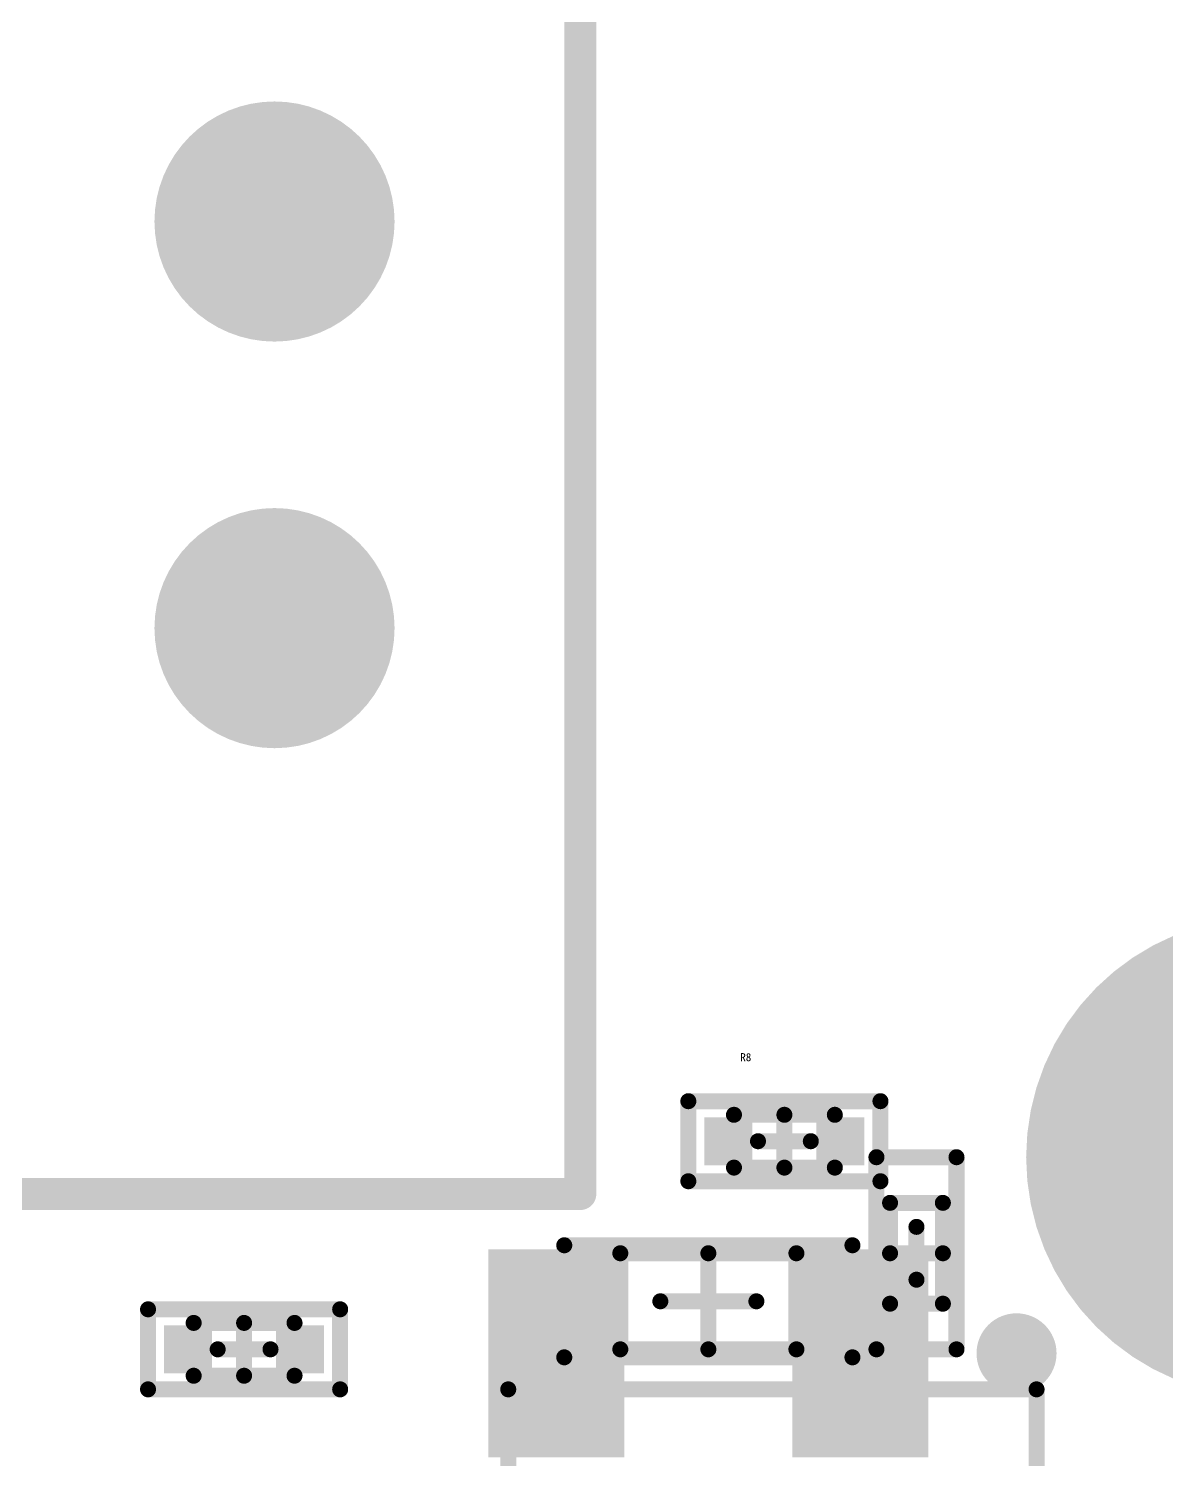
# Model space of a CAD drawing. Header units: millimetres. Extents: x 4 to 123, y 21 to 97.
# Drawn here: x 42.05 to 49.16, y 61.51 to 70.45 of the extents above; entities that cross this region are included whole.
import ezdxf

# ---------------------------------------------------------------- set-up
doc = ezdxf.new("R2010")
doc.units = ezdxf.units.MM
for name, color, linetype in [('Mechanical13', 56, 'Continuous'), ('Mechanical15', 56, 'Continuous'), ('MultiLayer', 9, 'Continuous'), ('TopLayer', 1, 'Continuous'), ('TopOverlay', 2, 'Continuous'), ('TopPaste', 8, 'Continuous')]:
    doc.layers.add(name, color=color, linetype=linetype)

msp = doc.modelspace()

# ---------------------------------------------------------------- linework, layer by layer
at = {"layer": 'Mechanical13', "const_width": 0.1}
for points in [[(46.46, 63.335), (46.46, 63.665)], [(46.46, 63.665), (47.09, 63.665)], [(47.09, 63.335), (47.09, 63.665)], [(46.46, 63.335), (47.09, 63.335)], [(47.435, 63.115), (47.765, 63.115)], [(47.435, 62.485), (47.435, 63.115)], [(47.765, 62.485), (47.765, 63.115)], [(45.75, 62.8), (46.85, 62.8)], [(45.75, 62.2), (45.75, 62.8)], [(46.85, 62.2), (46.85, 62.8)], [(47.435, 62.485), (47.765, 62.485)], [(43.085, 62.035), (43.085, 62.365)], [(43.085, 62.365), (43.715, 62.365)], [(43.715, 62.035), (43.715, 62.365)], [(45.75, 62.2), (46.85, 62.2)], [(43.085, 62.035), (43.715, 62.035)]]:
    msp.add_lwpolyline(points, dxfattribs=at)
at = {"layer": 'Mechanical13', "const_width": 0.05}
for points in [[(46.435, 63.665, 1), (46.485, 63.665, 1)], [(46.435, 63.665, 1), (46.485, 63.665, 1)], [(47.065, 63.665, 1), (47.115, 63.665, 1)], [(47.065, 63.665, 1), (47.115, 63.665, 1)], [(46.435, 63.335, 1), (46.485, 63.335, 1)], [(46.435, 63.335, 1), (46.485, 63.335, 1)], [(47.065, 63.335, 1), (47.115, 63.335, 1)], [(47.065, 63.335, 1), (47.115, 63.335, 1)], [(47.41, 63.115, 1), (47.46, 63.115, 1)], [(47.41, 63.115, 1), (47.46, 63.115, 1)], [(47.74, 63.115, 1), (47.79, 63.115, 1)], [(47.74, 63.115, 1), (47.79, 63.115, 1)], [(45.725, 62.8, 1), (45.775, 62.8, 1)], [(45.725, 62.8, 1), (45.775, 62.8, 1)], [(46.825, 62.8, 1), (46.875, 62.8, 1)], [(46.825, 62.8, 1), (46.875, 62.8, 1)], [(47.41, 62.485, 1), (47.46, 62.485, 1)], [(47.41, 62.485, 1), (47.46, 62.485, 1)], [(47.74, 62.485, 1), (47.79, 62.485, 1)], [(47.74, 62.485, 1), (47.79, 62.485, 1)], [(43.06, 62.365, 1), (43.11, 62.365, 1)], [(43.06, 62.365, 1), (43.11, 62.365, 1)], [(43.69, 62.365, 1), (43.74, 62.365, 1)], [(43.69, 62.365, 1), (43.74, 62.365, 1)], [(45.725, 62.2, 1), (45.775, 62.2, 1)], [(45.725, 62.2, 1), (45.775, 62.2, 1)], [(46.825, 62.2, 1), (46.875, 62.2, 1)], [(46.825, 62.2, 1), (46.875, 62.2, 1)], [(43.06, 62.035, 1), (43.11, 62.035, 1)], [(43.06, 62.035, 1), (43.11, 62.035, 1)], [(43.69, 62.035, 1), (43.74, 62.035, 1)], [(43.69, 62.035, 1), (43.74, 62.035, 1)]]:
    msp.add_lwpolyline(points, format="xyb", close=True, dxfattribs=at)
at = {"layer": 'Mechanical15', "const_width": 0.1}
for points in [[(46.175, 63.25), (46.175, 63.75)], [(46.175, 63.75), (47.375, 63.75)], [(47.375, 63.25), (47.375, 63.75)], [(46.775, 63.335), (46.775, 63.665)], [(46.61, 63.5), (46.94, 63.5)], [(47.35, 63.4), (47.85, 63.4)], [(47.35, 62.2), (47.35, 63.4)], [(47.85, 62.2), (47.85, 63.4)], [(46.175, 63.25), (47.375, 63.25)], [(47.6, 62.635), (47.6, 62.965)], [(45.4, 62.85), (47.2, 62.85)], [(45.4, 62.15), (45.4, 62.85)], [(46.3, 62.2), (46.3, 62.8)], [(47.2, 62.15), (47.2, 62.85)], [(47.435, 62.8), (47.765, 62.8)], [(42.8, 61.95), (42.8, 62.45)], [(42.8, 62.45), (44, 62.45)], [(44, 61.95), (44, 62.45)], [(46, 62.5), (46.6, 62.5)], [(43.4, 62.035), (43.4, 62.365)], [(43.235, 62.2), (43.565, 62.2)], [(47.35, 62.2), (47.85, 62.2)], [(45.4, 62.15), (47.2, 62.15)], [(42.8, 61.95), (44, 61.95)], [(45.05, 58.45), (45.05, 61.95)], [(45.05, 61.95), (48.35, 61.95)], [(48.35, 58.45), (48.35, 61.95)]]:
    msp.add_lwpolyline(points, dxfattribs=at)
at = {"layer": 'Mechanical15', "const_width": 0.05}
for points in [[(46.15, 63.75, 1), (46.2, 63.75, 1)], [(46.15, 63.75, 1), (46.2, 63.75, 1)], [(47.35, 63.75, 1), (47.4, 63.75, 1)], [(47.35, 63.75, 1), (47.4, 63.75, 1)], [(46.75, 63.665, 1), (46.8, 63.665, 1)], [(46.585, 63.5, 1), (46.635, 63.5, 1)], [(46.915, 63.5, 1), (46.965, 63.5, 1)], [(46.75, 63.335, 1), (46.8, 63.335, 1)], [(47.325, 63.4, 1), (47.375, 63.4, 1)], [(47.325, 63.4, 1), (47.375, 63.4, 1)], [(47.825, 63.4, 1), (47.875, 63.4, 1)], [(47.825, 63.4, 1), (47.875, 63.4, 1)], [(46.15, 63.25, 1), (46.2, 63.25, 1)], [(46.15, 63.25, 1), (46.2, 63.25, 1)], [(47.35, 63.25, 1), (47.4, 63.25, 1)], [(47.35, 63.25, 1), (47.4, 63.25, 1)], [(47.575, 62.965, 1), (47.625, 62.965, 1)], [(45.375, 62.85, 1), (45.425, 62.85, 1)], [(45.375, 62.85, 1), (45.425, 62.85, 1)], [(46.275, 62.8, 1), (46.325, 62.8, 1)], [(47.175, 62.85, 1), (47.225, 62.85, 1)], [(47.175, 62.85, 1), (47.225, 62.85, 1)], [(47.41, 62.8, 1), (47.46, 62.8, 1)], [(47.74, 62.8, 1), (47.79, 62.8, 1)], [(47.575, 62.635, 1), (47.625, 62.635, 1)], [(42.775, 62.45, 1), (42.825, 62.45, 1)], [(42.775, 62.45, 1), (42.825, 62.45, 1)], [(43.975, 62.45, 1), (44.025, 62.45, 1)], [(43.975, 62.45, 1), (44.025, 62.45, 1)], [(45.975, 62.5, 1), (46.025, 62.5, 1)], [(46.575, 62.5, 1), (46.625, 62.5, 1)], [(43.375, 62.365, 1), (43.425, 62.365, 1)], [(43.21, 62.2, 1), (43.26, 62.2, 1)], [(43.54, 62.2, 1), (43.59, 62.2, 1)], [(46.275, 62.2, 1), (46.325, 62.2, 1)], [(47.325, 62.2, 1), (47.375, 62.2, 1)], [(47.325, 62.2, 1), (47.375, 62.2, 1)], [(47.825, 62.2, 1), (47.875, 62.2, 1)], [(47.825, 62.2, 1), (47.875, 62.2, 1)], [(45.375, 62.15, 1), (45.425, 62.15, 1)], [(45.375, 62.15, 1), (45.425, 62.15, 1)], [(47.175, 62.15, 1), (47.225, 62.15, 1)], [(47.175, 62.15, 1), (47.225, 62.15, 1)], [(43.375, 62.035, 1), (43.425, 62.035, 1)], [(42.775, 61.95, 1), (42.825, 61.95, 1)], [(42.775, 61.95, 1), (42.825, 61.95, 1)], [(43.975, 61.95, 1), (44.025, 61.95, 1)], [(43.975, 61.95, 1), (44.025, 61.95, 1)], [(45.025, 61.95, 1), (45.075, 61.95, 1)], [(45.025, 61.95, 1), (45.075, 61.95, 1)], [(48.325, 61.95, 1), (48.375, 61.95, 1)], [(48.325, 61.95, 1), (48.375, 61.95, 1)]]:
    msp.add_lwpolyline(points, format="xyb", close=True, dxfattribs=at)
at = {"layer": 'MultiLayer'}
for points, const_width in [([(43.215, 69.245, 1), (43.965, 69.245, 1)], 0.75), ([(43.215, 66.705, 1), (43.965, 66.705, 1)], 0.75), ([(49.035, 63.4, 1), (50.535, 63.4, 1)], 1.5)]:
    msp.add_lwpolyline(points, format="xyb", close=True, dxfattribs=dict(at, const_width=const_width))
at = {"layer": 'TopLayer'}
for points, const_width in [([(43.215, 69.245, 1), (43.965, 69.245, 1)], 0.75), ([(43.215, 66.705, 1), (43.965, 66.705, 1)], 0.75), ([(49.035, 63.4, 1), (50.535, 63.4, 1)], 1.5)]:
    msp.add_lwpolyline(points, format="xyb", close=True, dxfattribs=dict(at, const_width=const_width))
for points in [[(46.275, 63.65), (46.275, 63.35), (46.575, 63.65), (46.575, 63.35)], [(46.975, 63.65), (46.975, 63.35), (47.275, 63.65), (47.275, 63.35)], [(45.775, 62.825), (44.925, 62.825), (45.775, 61.525), (44.925, 61.525)], [(47.675, 62.825), (46.825, 62.825), (47.675, 61.525), (46.825, 61.525)], [(42.9, 62.35), (42.9, 62.05), (43.2, 62.35), (43.2, 62.05)], [(43.6, 62.35), (43.6, 62.05), (43.9, 62.35), (43.9, 62.05)]]:
    msp.add_solid(points, dxfattribs=at)
at = {"layer": 'TopOverlay', "const_width": 0.2}
for points in [[(45.5, 63.17), (45.5, 79.13)], [(39.2, 63.17), (45.5, 63.17)]]:
    msp.add_lwpolyline(points, dxfattribs=at)
at = {"layer": 'TopOverlay'}
for points, const_width in [([(45.45, 63.17, 1), (45.55, 63.17, 1)], 0.1), ([(45.45, 63.17, 1), (45.55, 63.17, 1)], 0.1), ([(48.35, 62.175, 1), (48.1, 62.175, 1)], 0.25), ([(48.0375, 62.175, 1), (48.1625, 62.175, 1)], 0.125), ([(48.2875, 62.175, 1), (48.4125, 62.175, 1)], 0.125)]:
    msp.add_lwpolyline(points, format="xyb", close=True, dxfattribs=dict(at, const_width=const_width))
at = {"layer": 'TopPaste'}
for points in [[(46.275, 63.65), (46.275, 63.35), (46.575, 63.65), (46.575, 63.35)], [(46.975, 63.65), (46.975, 63.35), (47.275, 63.65), (47.275, 63.35)], [(45.775, 62.825), (44.925, 62.825), (45.775, 61.525), (44.925, 61.525)], [(47.675, 62.825), (46.825, 62.825), (47.675, 61.525), (46.825, 61.525)], [(42.9, 62.35), (42.9, 62.05), (43.2, 62.35), (43.2, 62.05)], [(43.6, 62.35), (43.6, 62.05), (43.9, 62.35), (43.9, 62.05)]]:
    msp.add_solid(points, dxfattribs=at)

# ---------------------------------------------------------------- texts
at = {"layer": 'TopOverlay'}
msp.add_text('R8', height=0.05, dxfattribs=at).set_placement((46.5, 64))

doc.saveas('drawing.dxf')
